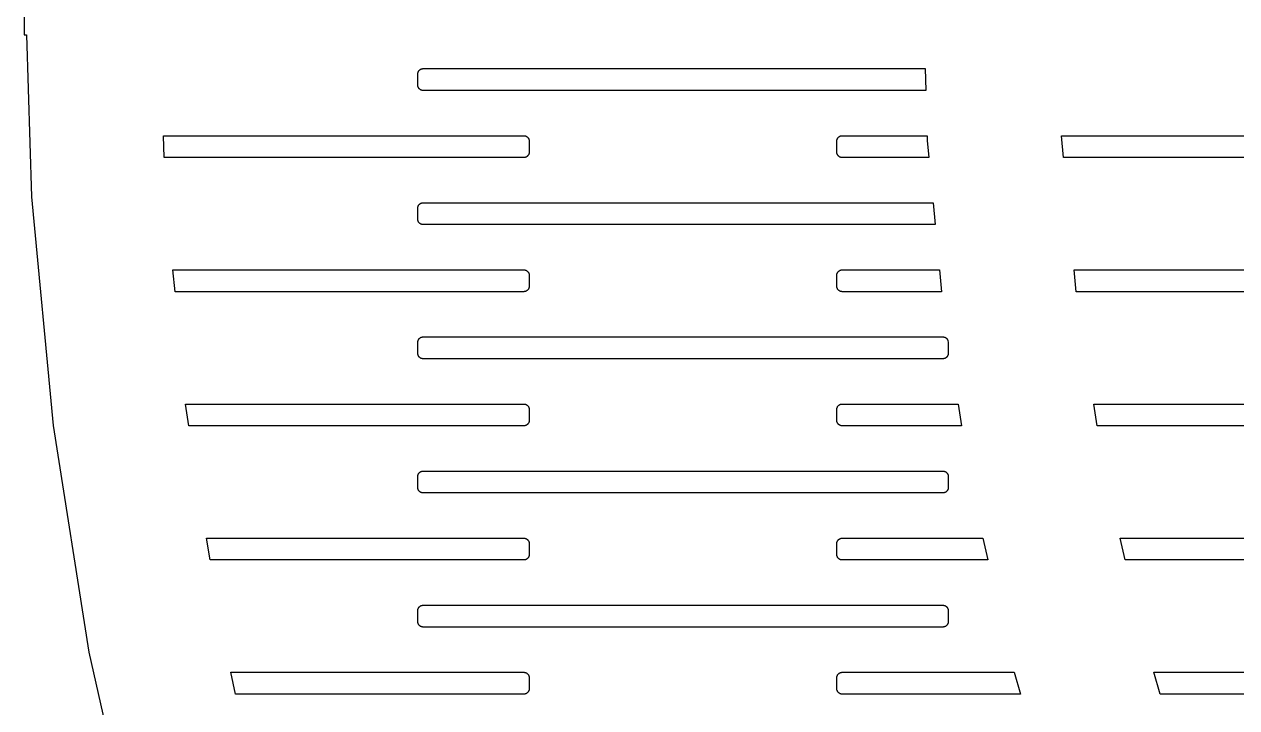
# Model space of a CAD drawing. Header units: metres. Extents: x -218 to 218, y -218 to 218.
# Drawn here: x -217.8 to -145.5, y -44.1 to -3.4 of the extents above; entities that cross this region are included whole.
import ezdxf

# ---------------------------------------------------------------- set-up
doc = ezdxf.new("R2010")
doc.units = ezdxf.units.M

msp = doc.modelspace()

# ---------------------------------------------------------------- linework, layer by layer
for p, q in [((-217.797, 4), (-217.797, -4)), ((-217.797, -4), (-217.671, -4)), ((-217.671, -4), (-217.367, -13.6756)), ((-194.322, -6.32678), (-194.32, -6.30646)), ((-194.322, -6.3472), (-194.322, -6.32678)), ((-194.322, -6.99719), (-194.322, -6.3472)), ((-194.32, -6.30646), (-194.316, -6.2863)), ((-194.316, -6.2863), (-194.312, -6.26637)), ((-194.312, -6.26637), (-194.306, -6.24677)), ((-194.306, -6.24677), (-194.299, -6.22755)), ((-194.299, -6.22755), (-194.291, -6.20882)), ((-194.291, -6.20882), (-194.282, -6.19063)), ((-194.282, -6.19063), (-194.272, -6.17305)), ((-194.272, -6.17305), (-194.26, -6.15616)), ((-194.26, -6.15616), (-194.248, -6.14003)), ((-194.248, -6.14003), (-194.234, -6.12471)), ((-194.234, -6.12471), (-194.22, -6.11028)), ((-194.22, -6.11028), (-194.204, -6.09677)), ((-194.204, -6.09677), (-194.188, -6.08426)), ((-194.188, -6.08426), (-194.171, -6.07278)), ((-194.171, -6.07278), (-194.154, -6.06239)), ((-194.154, -6.06239), (-194.136, -6.05313)), ((-194.136, -6.05313), (-194.117, -6.04501)), ((-194.117, -6.04501), (-194.098, -6.0381)), ((-194.098, -6.0381), (-194.078, -6.03241)), ((-194.078, -6.03241), (-194.058, -6.02795)), ((-194.058, -6.02795), (-194.038, -6.02477)), ((-194.038, -6.02477), (-194.018, -6.02284)), ((-194.018, -6.02284), (-193.997, -6.0222)), ((-193.997, -6.0222), (-164.059, -6.0222)), ((-164.059, -6.0222), (-164.018, -7.32219)), ((-194.322, -7.01759), (-194.322, -6.99719)), ((-194.32, -7.03793), (-194.322, -7.01759)), ((-194.316, -7.05809), (-194.32, -7.03793)), ((-194.312, -7.07802), (-194.316, -7.05809)), ((-194.306, -7.09763), (-194.312, -7.07802)), ((-194.299, -7.11684), (-194.306, -7.09763)), ((-194.291, -7.13557), (-194.299, -7.11684)), ((-194.282, -7.15376), (-194.291, -7.13557)), ((-194.272, -7.17134), (-194.282, -7.15376)), ((-194.26, -7.18822), (-194.272, -7.17134)), ((-194.248, -7.20436), (-194.26, -7.18822)), ((-194.234, -7.21967), (-194.248, -7.20436)), ((-194.22, -7.23412), (-194.234, -7.21967)), ((-194.204, -7.2476), (-194.22, -7.23412)), ((-194.188, -7.26012), (-194.204, -7.2476)), ((-194.171, -7.27161), (-194.188, -7.26012)), ((-194.154, -7.282), (-194.171, -7.27161)), ((-194.136, -7.29126), (-194.154, -7.282)), ((-194.117, -7.29938), (-194.136, -7.29126)), ((-194.098, -7.30629), (-194.117, -7.29938)), ((-194.078, -7.31198), (-194.098, -7.30629)), ((-194.058, -7.31644), (-194.078, -7.31198)), ((-194.038, -7.31963), (-194.058, -7.31644)), ((-194.018, -7.32155), (-194.038, -7.31963)), ((-193.997, -7.32219), (-194.018, -7.32155)), ((-164.018, -7.32219), (-193.997, -7.32219)), ((-209.441, -11.3222), (-209.482, -10.0222)), ((-209.482, -10.0222), (-187.997, -10.0222)), ((-187.997, -10.0222), (-187.977, -10.0228)), ((-187.977, -10.0228), (-187.956, -10.0248)), ((-187.956, -10.0248), (-187.936, -10.028)), ((-187.936, -10.028), (-187.916, -10.0324)), ((-187.916, -10.0324), (-187.897, -10.0381)), ((-187.897, -10.0381), (-187.878, -10.045)), ((-187.878, -10.045), (-187.859, -10.0531)), ((-187.859, -10.0531), (-187.841, -10.0624)), ((-187.841, -10.0624), (-187.823, -10.0728)), ((-187.823, -10.0728), (-187.806, -10.0843)), ((-187.806, -10.0843), (-187.79, -10.0968)), ((-187.79, -10.0968), (-187.775, -10.1103)), ((-187.775, -10.1103), (-187.76, -10.1247)), ((-187.76, -10.1247), (-187.747, -10.14)), ((-169.248, -10.14), (-169.234, -10.1247)), ((-169.234, -10.1247), (-169.22, -10.1103)), ((-169.22, -10.1103), (-169.204, -10.0968)), ((-169.204, -10.0968), (-169.188, -10.0843)), ((-169.188, -10.0843), (-169.171, -10.0728)), ((-169.171, -10.0728), (-169.154, -10.0624)), ((-169.154, -10.0624), (-169.136, -10.0531)), ((-169.136, -10.0531), (-169.117, -10.045)), ((-169.117, -10.045), (-169.098, -10.0381)), ((-169.098, -10.0381), (-169.078, -10.0324)), ((-169.078, -10.0324), (-169.058, -10.028)), ((-169.058, -10.028), (-169.038, -10.0248)), ((-169.038, -10.0248), (-169.018, -10.0228)), ((-169.018, -10.0228), (-168.997, -10.0222)), ((-168.997, -10.0222), (-163.933, -10.0222)), ((-163.933, -10.0222), (-163.924, -10.3132)), ((-155.797, -11.3222), (-155.92, -10.0222)), ((-155.92, -10.0222), (-137.997, -10.0222)), ((-187.747, -10.14), (-187.734, -10.1562)), ((-187.734, -10.1562), (-187.723, -10.173)), ((-187.723, -10.173), (-187.712, -10.1906)), ((-187.712, -10.1906), (-187.703, -10.2088)), ((-187.703, -10.2088), (-187.695, -10.2276)), ((-187.695, -10.2276), (-187.688, -10.2468)), ((-187.688, -10.2468), (-187.682, -10.2664)), ((-187.682, -10.2664), (-187.678, -10.2863)), ((-187.678, -10.2863), (-187.675, -10.3065)), ((-187.675, -10.3065), (-187.673, -10.3268)), ((-187.673, -10.3268), (-187.672, -10.3472)), ((-187.672, -10.3472), (-187.672, -10.9972)), ((-169.322, -10.3268), (-169.32, -10.3065)), ((-169.322, -10.3472), (-169.322, -10.3268)), ((-169.322, -10.9972), (-169.322, -10.3472)), ((-169.32, -10.3065), (-169.316, -10.2863)), ((-169.316, -10.2863), (-169.312, -10.2664)), ((-169.312, -10.2664), (-169.306, -10.2468)), ((-169.306, -10.2468), (-169.299, -10.2276)), ((-169.299, -10.2276), (-169.291, -10.2088)), ((-169.291, -10.2088), (-169.282, -10.1906)), ((-169.282, -10.1906), (-169.272, -10.173)), ((-169.272, -10.173), (-169.26, -10.1562)), ((-169.26, -10.1562), (-169.248, -10.14)), ((-163.924, -10.3132), (-163.828, -11.3222)), ((-187.997, -11.3222), (-209.441, -11.3222)), ((-187.977, -11.3215), (-187.997, -11.3222)), ((-187.956, -11.3196), (-187.977, -11.3215)), ((-187.936, -11.3164), (-187.956, -11.3196)), ((-187.916, -11.312), (-187.936, -11.3164)), ((-187.897, -11.3063), (-187.916, -11.312)), ((-187.878, -11.2994), (-187.897, -11.3063)), ((-187.859, -11.2913), (-187.878, -11.2994)), ((-187.841, -11.282), (-187.859, -11.2913)), ((-187.823, -11.2716), (-187.841, -11.282)), ((-187.806, -11.2601), (-187.823, -11.2716)), ((-187.79, -11.2476), (-187.806, -11.2601)), ((-187.775, -11.2341), (-187.79, -11.2476)), ((-187.76, -11.2197), (-187.775, -11.2341)), ((-187.747, -11.2044), (-187.76, -11.2197)), ((-187.734, -11.1882), (-187.747, -11.2044)), ((-187.723, -11.1713), (-187.734, -11.1882)), ((-187.712, -11.1538), (-187.723, -11.1713)), ((-187.703, -11.1356), (-187.712, -11.1538)), ((-187.695, -11.1168), (-187.703, -11.1356)), ((-187.688, -11.0976), (-187.695, -11.1168)), ((-187.682, -11.078), (-187.688, -11.0976)), ((-187.678, -11.0581), (-187.682, -11.078)), ((-187.675, -11.0379), (-187.678, -11.0581)), ((-187.673, -11.0176), (-187.675, -11.0379)), ((-187.672, -10.9972), (-187.673, -11.0176)), ((-169.322, -11.0176), (-169.322, -10.9972)), ((-169.32, -11.0379), (-169.322, -11.0176)), ((-169.316, -11.0581), (-169.32, -11.0379)), ((-169.312, -11.078), (-169.316, -11.0581)), ((-169.306, -11.0976), (-169.312, -11.078)), ((-169.299, -11.1168), (-169.306, -11.0976)), ((-169.291, -11.1356), (-169.299, -11.1168)), ((-169.282, -11.1538), (-169.291, -11.1356)), ((-169.272, -11.1713), (-169.282, -11.1538)), ((-169.26, -11.1882), (-169.272, -11.1713)), ((-169.248, -11.2044), (-169.26, -11.1882)), ((-169.234, -11.2197), (-169.248, -11.2044)), ((-169.22, -11.2341), (-169.234, -11.2197)), ((-169.204, -11.2476), (-169.22, -11.2341)), ((-169.188, -11.2601), (-169.204, -11.2476)), ((-169.171, -11.2716), (-169.188, -11.2601)), ((-169.154, -11.282), (-169.171, -11.2716)), ((-169.136, -11.2913), (-169.154, -11.282)), ((-169.117, -11.2994), (-169.136, -11.2913)), ((-169.098, -11.3063), (-169.117, -11.2994)), ((-169.078, -11.312), (-169.098, -11.3063)), ((-169.058, -11.3164), (-169.078, -11.312)), ((-169.038, -11.3196), (-169.058, -11.3164)), ((-169.018, -11.3215), (-169.038, -11.3196)), ((-168.997, -11.3222), (-169.018, -11.3215)), ((-163.828, -11.3222), (-168.997, -11.3222)), ((-137.997, -11.3222), (-155.797, -11.3222)), ((-217.367, -13.6756), (-216.08, -27.2972)), ((-194.322, -14.3268), (-194.32, -14.3065)), ((-194.322, -14.3472), (-194.322, -14.3268)), ((-194.322, -14.9972), (-194.322, -14.3472)), ((-194.32, -14.3065), (-194.316, -14.2863)), ((-194.316, -14.2863), (-194.312, -14.2664)), ((-194.312, -14.2664), (-194.306, -14.2468)), ((-194.306, -14.2468), (-194.299, -14.2276)), ((-194.299, -14.2276), (-194.291, -14.2088)), ((-194.291, -14.2088), (-194.282, -14.1906)), ((-194.282, -14.1906), (-194.272, -14.173)), ((-194.272, -14.173), (-194.26, -14.1562)), ((-194.26, -14.1562), (-194.248, -14.14)), ((-194.248, -14.14), (-194.234, -14.1247)), ((-194.234, -14.1247), (-194.22, -14.1103)), ((-194.22, -14.1103), (-194.204, -14.0968)), ((-194.204, -14.0968), (-194.188, -14.0843)), ((-194.188, -14.0843), (-194.171, -14.0728)), ((-194.171, -14.0728), (-194.154, -14.0624)), ((-194.154, -14.0624), (-194.136, -14.0531)), ((-194.136, -14.0531), (-194.117, -14.045)), ((-194.117, -14.045), (-194.098, -14.0381)), ((-194.098, -14.0381), (-194.078, -14.0324)), ((-194.078, -14.0324), (-194.058, -14.028)), ((-194.058, -14.028), (-194.038, -14.0248)), ((-194.038, -14.0248), (-194.018, -14.0228)), ((-194.018, -14.0228), (-193.997, -14.0222)), ((-193.997, -14.0222), (-163.573, -14.0222)), ((-163.573, -14.0222), (-163.45, -15.3222)), ((-194.322, -15.0176), (-194.322, -14.9972)), ((-194.32, -15.0379), (-194.322, -15.0176)), ((-194.316, -15.0581), (-194.32, -15.0379)), ((-194.312, -15.078), (-194.316, -15.0581)), ((-194.306, -15.0976), (-194.312, -15.078)), ((-194.299, -15.1168), (-194.306, -15.0976)), ((-194.291, -15.1356), (-194.299, -15.1168)), ((-194.282, -15.1538), (-194.291, -15.1356)), ((-194.272, -15.1713), (-194.282, -15.1538)), ((-194.26, -15.1882), (-194.272, -15.1713)), ((-194.248, -15.2044), (-194.26, -15.1882)), ((-194.234, -15.2197), (-194.248, -15.2044)), ((-194.22, -15.2341), (-194.234, -15.2197)), ((-194.204, -15.2476), (-194.22, -15.2341)), ((-194.188, -15.2601), (-194.204, -15.2476)), ((-194.171, -15.2716), (-194.188, -15.2601)), ((-194.154, -15.282), (-194.171, -15.2716)), ((-194.136, -15.2913), (-194.154, -15.282)), ((-194.117, -15.2994), (-194.136, -15.2913)), ((-194.098, -15.3063), (-194.117, -15.2994)), ((-194.078, -15.312), (-194.098, -15.3063)), ((-194.058, -15.3164), (-194.078, -15.312)), ((-194.038, -15.3196), (-194.058, -15.3164)), ((-194.018, -15.3215), (-194.038, -15.3196)), ((-193.997, -15.3222), (-194.018, -15.3215)), ((-163.45, -15.3222), (-193.997, -15.3222)), ((-208.802, -19.3222), (-208.925, -18.0222)), ((-208.925, -18.0222), (-187.997, -18.0222)), ((-187.997, -18.0222), (-187.977, -18.0228)), ((-187.977, -18.0228), (-187.956, -18.0248)), ((-187.956, -18.0248), (-187.936, -18.028)), ((-187.936, -18.028), (-187.916, -18.0324)), ((-187.916, -18.0324), (-187.897, -18.0381)), ((-187.897, -18.0381), (-187.878, -18.045)), ((-187.878, -18.045), (-187.859, -18.0531)), ((-187.859, -18.0531), (-187.841, -18.0624)), ((-187.841, -18.0624), (-187.823, -18.0728)), ((-187.823, -18.0728), (-187.806, -18.0843)), ((-169.188, -18.0843), (-169.171, -18.0728)), ((-169.171, -18.0728), (-169.154, -18.0624)), ((-169.154, -18.0624), (-169.136, -18.0531)), ((-169.136, -18.0531), (-169.117, -18.045)), ((-169.117, -18.045), (-169.098, -18.0381)), ((-169.098, -18.0381), (-169.078, -18.0324)), ((-169.078, -18.0324), (-169.058, -18.028)), ((-169.058, -18.028), (-169.038, -18.0248)), ((-169.038, -18.0248), (-169.018, -18.0228)), ((-169.018, -18.0228), (-168.997, -18.0222)), ((-168.997, -18.0222), (-163.195, -18.0222)), ((-163.195, -18.0222), (-163.072, -19.3222)), ((-155.04, -19.3222), (-155.163, -18.0222)), ((-155.163, -18.0222), (-137.997, -18.0222)), ((-187.806, -18.0843), (-187.79, -18.0968)), ((-187.79, -18.0968), (-187.775, -18.1103)), ((-187.775, -18.1103), (-187.76, -18.1247)), ((-187.76, -18.1247), (-187.747, -18.14)), ((-187.747, -18.14), (-187.734, -18.1562)), ((-187.734, -18.1562), (-187.723, -18.173)), ((-187.723, -18.173), (-187.712, -18.1906)), ((-187.712, -18.1906), (-187.703, -18.2088)), ((-187.703, -18.2088), (-187.695, -18.2276)), ((-187.695, -18.2276), (-187.688, -18.2468)), ((-187.688, -18.2468), (-187.682, -18.2664)), ((-187.682, -18.2664), (-187.678, -18.2863)), ((-187.678, -18.2863), (-187.675, -18.3065)), ((-187.675, -18.3065), (-187.673, -18.3268)), ((-187.673, -18.3268), (-187.672, -18.3472)), ((-187.672, -18.3472), (-187.672, -18.9972)), ((-169.322, -18.3268), (-169.32, -18.3065)), ((-169.322, -18.3472), (-169.322, -18.3268)), ((-169.322, -18.9972), (-169.322, -18.3472)), ((-169.32, -18.3065), (-169.316, -18.2863)), ((-169.316, -18.2863), (-169.312, -18.2664)), ((-169.312, -18.2664), (-169.306, -18.2468)), ((-169.306, -18.2468), (-169.299, -18.2276)), ((-169.299, -18.2276), (-169.291, -18.2088)), ((-169.291, -18.2088), (-169.282, -18.1906)), ((-169.282, -18.1906), (-169.272, -18.173)), ((-169.272, -18.173), (-169.26, -18.1562)), ((-169.26, -18.1562), (-169.248, -18.14)), ((-169.248, -18.14), (-169.234, -18.1247)), ((-169.234, -18.1247), (-169.22, -18.1103)), ((-169.22, -18.1103), (-169.204, -18.0968)), ((-169.204, -18.0968), (-169.188, -18.0843)), ((-187.997, -19.3222), (-208.802, -19.3222)), ((-187.977, -19.3215), (-187.997, -19.3222)), ((-187.956, -19.3196), (-187.977, -19.3215)), ((-187.936, -19.3164), (-187.956, -19.3196)), ((-187.916, -19.312), (-187.936, -19.3164)), ((-187.897, -19.3063), (-187.916, -19.312)), ((-187.878, -19.2994), (-187.897, -19.3063)), ((-187.859, -19.2913), (-187.878, -19.2994)), ((-187.841, -19.282), (-187.859, -19.2913)), ((-187.823, -19.2716), (-187.841, -19.282)), ((-187.806, -19.2601), (-187.823, -19.2716)), ((-187.79, -19.2476), (-187.806, -19.2601)), ((-187.775, -19.2341), (-187.79, -19.2476)), ((-187.76, -19.2197), (-187.775, -19.2341)), ((-187.747, -19.2044), (-187.76, -19.2197)), ((-187.734, -19.1882), (-187.747, -19.2044)), ((-187.723, -19.1713), (-187.734, -19.1882)), ((-187.712, -19.1538), (-187.723, -19.1713)), ((-187.703, -19.1356), (-187.712, -19.1538)), ((-187.695, -19.1168), (-187.703, -19.1356)), ((-187.688, -19.0976), (-187.695, -19.1168)), ((-187.682, -19.078), (-187.688, -19.0976)), ((-187.678, -19.0581), (-187.682, -19.078)), ((-187.675, -19.0379), (-187.678, -19.0581)), ((-187.673, -19.0176), (-187.675, -19.0379)), ((-187.672, -18.9972), (-187.673, -19.0176)), ((-169.322, -19.0176), (-169.322, -18.9972)), ((-169.32, -19.0379), (-169.322, -19.0176)), ((-169.316, -19.0581), (-169.32, -19.0379)), ((-169.312, -19.078), (-169.316, -19.0581)), ((-169.306, -19.0976), (-169.312, -19.078)), ((-169.299, -19.1168), (-169.306, -19.0976)), ((-169.291, -19.1356), (-169.299, -19.1168)), ((-169.282, -19.1538), (-169.291, -19.1356)), ((-169.272, -19.1713), (-169.282, -19.1538)), ((-169.26, -19.1882), (-169.272, -19.1713)), ((-169.248, -19.2044), (-169.26, -19.1882)), ((-169.234, -19.2197), (-169.248, -19.2044)), ((-169.22, -19.2341), (-169.234, -19.2197)), ((-169.204, -19.2476), (-169.22, -19.2341)), ((-169.188, -19.2601), (-169.204, -19.2476)), ((-169.171, -19.2716), (-169.188, -19.2601)), ((-169.154, -19.282), (-169.171, -19.2716)), ((-169.136, -19.2913), (-169.154, -19.282)), ((-169.117, -19.2994), (-169.136, -19.2913)), ((-169.098, -19.3063), (-169.117, -19.2994)), ((-169.078, -19.312), (-169.098, -19.3063)), ((-169.058, -19.3164), (-169.078, -19.312)), ((-169.038, -19.3196), (-169.058, -19.3164)), ((-169.018, -19.3215), (-169.038, -19.3196)), ((-168.997, -19.3222), (-169.018, -19.3215)), ((-163.072, -19.3222), (-168.997, -19.3222)), ((-137.997, -19.3222), (-155.04, -19.3222)), ((-194.322, -22.3268), (-194.32, -22.3065)), ((-194.322, -22.3472), (-194.322, -22.3268)), ((-194.322, -22.9972), (-194.322, -22.3472)), ((-194.32, -22.3065), (-194.316, -22.2863)), ((-194.316, -22.2863), (-194.312, -22.2664)), ((-194.312, -22.2664), (-194.306, -22.2468)), ((-194.306, -22.2468), (-194.299, -22.2276)), ((-194.299, -22.2276), (-194.291, -22.2088)), ((-194.291, -22.2088), (-194.282, -22.1906)), ((-194.282, -22.1906), (-194.272, -22.173)), ((-194.272, -22.173), (-194.26, -22.1562)), ((-194.26, -22.1562), (-194.248, -22.14)), ((-194.248, -22.14), (-194.234, -22.1247)), ((-194.234, -22.1247), (-194.22, -22.1103)), ((-194.22, -22.1103), (-194.204, -22.0968)), ((-194.204, -22.0968), (-194.188, -22.0843)), ((-194.188, -22.0843), (-194.171, -22.0728)), ((-194.171, -22.0728), (-194.154, -22.0624)), ((-194.154, -22.0624), (-194.136, -22.0531)), ((-194.136, -22.0531), (-194.117, -22.045)), ((-194.117, -22.045), (-194.098, -22.0381)), ((-194.098, -22.0381), (-194.078, -22.0324)), ((-194.078, -22.0324), (-194.058, -22.028)), ((-194.058, -22.028), (-194.038, -22.0248)), ((-194.038, -22.0248), (-194.018, -22.0228)), ((-194.018, -22.0228), (-193.997, -22.0222)), ((-193.997, -22.0222), (-162.997, -22.0222)), ((-162.997, -22.0222), (-162.977, -22.0228)), ((-162.977, -22.0228), (-162.956, -22.0248)), ((-162.956, -22.0248), (-162.936, -22.028)), ((-162.936, -22.028), (-162.916, -22.0324)), ((-162.916, -22.0324), (-162.897, -22.0381)), ((-162.897, -22.0381), (-162.878, -22.045)), ((-162.878, -22.045), (-162.859, -22.0531)), ((-162.859, -22.0531), (-162.841, -22.0624)), ((-162.841, -22.0624), (-162.823, -22.0728)), ((-162.823, -22.0728), (-162.806, -22.0843)), ((-162.806, -22.0843), (-162.79, -22.0968)), ((-162.79, -22.0968), (-162.775, -22.1103)), ((-162.775, -22.1103), (-162.76, -22.1247)), ((-162.76, -22.1247), (-162.747, -22.14)), ((-162.747, -22.14), (-162.734, -22.1562)), ((-162.734, -22.1562), (-162.723, -22.173)), ((-162.723, -22.173), (-162.712, -22.1906)), ((-162.712, -22.1906), (-162.703, -22.2088)), ((-162.703, -22.2088), (-162.695, -22.2276)), ((-162.695, -22.2276), (-162.691, -22.239)), ((-162.691, -22.239), (-162.672, -22.3571)), ((-162.672, -22.3571), (-162.672, -22.9972)), ((-194.322, -23.0176), (-194.322, -22.9972)), ((-194.32, -23.0379), (-194.322, -23.0176)), ((-194.316, -23.0581), (-194.32, -23.0379)), ((-194.312, -23.078), (-194.316, -23.0581)), ((-194.306, -23.0976), (-194.312, -23.078)), ((-194.299, -23.1168), (-194.306, -23.0976)), ((-194.291, -23.1356), (-194.299, -23.1168)), ((-194.282, -23.1538), (-194.291, -23.1356)), ((-162.703, -23.1356), (-162.712, -23.1538)), ((-162.695, -23.1168), (-162.703, -23.1356)), ((-162.688, -23.0976), (-162.695, -23.1168)), ((-162.682, -23.078), (-162.688, -23.0976)), ((-162.678, -23.0581), (-162.682, -23.078)), ((-162.675, -23.0379), (-162.678, -23.0581)), ((-162.673, -23.0176), (-162.675, -23.0379)), ((-162.672, -22.9972), (-162.673, -23.0176)), ((-194.272, -23.1713), (-194.282, -23.1538)), ((-194.26, -23.1882), (-194.272, -23.1713)), ((-194.248, -23.2044), (-194.26, -23.1882)), ((-194.234, -23.2197), (-194.248, -23.2044)), ((-194.22, -23.2341), (-194.234, -23.2197)), ((-194.204, -23.2476), (-194.22, -23.2341)), ((-194.188, -23.2601), (-194.204, -23.2476)), ((-194.171, -23.2716), (-194.188, -23.2601)), ((-194.154, -23.282), (-194.171, -23.2716)), ((-194.136, -23.2913), (-194.154, -23.282)), ((-194.117, -23.2994), (-194.136, -23.2913)), ((-194.098, -23.3063), (-194.117, -23.2994)), ((-194.078, -23.312), (-194.098, -23.3063)), ((-194.058, -23.3164), (-194.078, -23.312)), ((-194.038, -23.3196), (-194.058, -23.3164)), ((-194.018, -23.3215), (-194.038, -23.3196)), ((-193.997, -23.3222), (-194.018, -23.3215)), ((-162.997, -23.3222), (-193.997, -23.3222)), ((-162.977, -23.3215), (-162.997, -23.3222)), ((-162.956, -23.3196), (-162.977, -23.3215)), ((-162.936, -23.3164), (-162.956, -23.3196)), ((-162.916, -23.312), (-162.936, -23.3164)), ((-162.897, -23.3063), (-162.916, -23.312)), ((-162.878, -23.2994), (-162.897, -23.3063)), ((-162.859, -23.2913), (-162.878, -23.2994)), ((-162.841, -23.282), (-162.859, -23.2913)), ((-162.823, -23.2716), (-162.841, -23.282)), ((-162.806, -23.2601), (-162.823, -23.2716)), ((-162.79, -23.2476), (-162.806, -23.2601)), ((-162.775, -23.2341), (-162.79, -23.2476)), ((-162.76, -23.2197), (-162.775, -23.2341)), ((-162.747, -23.2044), (-162.76, -23.2197)), ((-162.734, -23.1882), (-162.747, -23.2044)), ((-162.723, -23.1713), (-162.734, -23.1882)), ((-162.712, -23.1538), (-162.723, -23.1713)), ((-208.143, -26.2946), (-208.169, -26.0222)), ((-208.169, -26.0222), (-187.997, -26.0222)), ((-187.997, -26.0222), (-187.977, -26.0228)), ((-187.977, -26.0228), (-187.956, -26.0248)), ((-187.956, -26.0248), (-187.936, -26.028)), ((-187.936, -26.028), (-187.916, -26.0324)), ((-187.916, -26.0324), (-187.897, -26.0381)), ((-187.897, -26.0381), (-187.878, -26.045)), ((-169.117, -26.045), (-169.098, -26.0381)), ((-169.098, -26.0381), (-169.078, -26.0324)), ((-169.078, -26.0324), (-169.058, -26.028)), ((-169.058, -26.028), (-169.038, -26.0248)), ((-169.038, -26.0248), (-169.018, -26.0228)), ((-169.018, -26.0228), (-168.997, -26.0222)), ((-168.997, -26.0222), (-162.092, -26.0222)), ((-162.092, -26.0222), (-161.886, -27.3222)), ((-153.79, -27.3222), (-153.996, -26.0222)), ((-153.996, -26.0222), (-137.997, -26.0222)), ((-207.98, -27.3222), (-208.143, -26.2946)), ((-187.878, -26.045), (-187.859, -26.0531)), ((-187.859, -26.0531), (-187.841, -26.0624)), ((-187.841, -26.0624), (-187.823, -26.0728)), ((-187.823, -26.0728), (-187.806, -26.0843)), ((-187.806, -26.0843), (-187.79, -26.0968)), ((-187.79, -26.0968), (-187.775, -26.1103)), ((-187.775, -26.1103), (-187.76, -26.1247)), ((-187.76, -26.1247), (-187.747, -26.14)), ((-187.747, -26.14), (-187.734, -26.1562)), ((-187.734, -26.1562), (-187.723, -26.173)), ((-187.723, -26.173), (-187.712, -26.1906)), ((-187.712, -26.1906), (-187.703, -26.2088)), ((-187.703, -26.2088), (-187.695, -26.2276)), ((-187.695, -26.2276), (-187.688, -26.2468)), ((-187.688, -26.2468), (-187.682, -26.2664)), ((-187.682, -26.2664), (-187.678, -26.2863)), ((-187.678, -26.2863), (-187.675, -26.3065)), ((-187.675, -26.3065), (-187.673, -26.3268)), ((-187.673, -26.3268), (-187.672, -26.3472)), ((-187.672, -26.3472), (-187.672, -26.9972)), ((-169.322, -26.3268), (-169.32, -26.3065)), ((-169.322, -26.3472), (-169.322, -26.3268)), ((-169.322, -26.9972), (-169.322, -26.3472)), ((-169.32, -26.3065), (-169.316, -26.2863)), ((-169.316, -26.2863), (-169.312, -26.2664)), ((-169.312, -26.2664), (-169.306, -26.2468)), ((-169.306, -26.2468), (-169.299, -26.2276)), ((-169.299, -26.2276), (-169.291, -26.2088)), ((-169.291, -26.2088), (-169.282, -26.1906)), ((-169.282, -26.1906), (-169.272, -26.173)), ((-169.272, -26.173), (-169.26, -26.1562)), ((-169.26, -26.1562), (-169.248, -26.14)), ((-169.248, -26.14), (-169.234, -26.1247)), ((-169.234, -26.1247), (-169.22, -26.1103)), ((-169.22, -26.1103), (-169.204, -26.0968)), ((-169.204, -26.0968), (-169.188, -26.0843)), ((-169.188, -26.0843), (-169.171, -26.0728)), ((-169.171, -26.0728), (-169.154, -26.0624)), ((-169.154, -26.0624), (-169.136, -26.0531)), ((-169.136, -26.0531), (-169.117, -26.045)), ((-216.08, -27.2972), (-213.939, -40.8111)), ((-187.997, -27.3222), (-207.98, -27.3222)), ((-187.977, -27.3215), (-187.997, -27.3222)), ((-187.956, -27.3196), (-187.977, -27.3215)), ((-187.936, -27.3164), (-187.956, -27.3196)), ((-187.916, -27.312), (-187.936, -27.3164)), ((-187.897, -27.3063), (-187.916, -27.312)), ((-187.878, -27.2994), (-187.897, -27.3063)), ((-187.859, -27.2913), (-187.878, -27.2994)), ((-187.841, -27.282), (-187.859, -27.2913)), ((-187.823, -27.2716), (-187.841, -27.282)), ((-187.806, -27.2601), (-187.823, -27.2716)), ((-187.79, -27.2476), (-187.806, -27.2601)), ((-187.775, -27.2341), (-187.79, -27.2476)), ((-187.76, -27.2197), (-187.775, -27.2341)), ((-187.747, -27.2044), (-187.76, -27.2197)), ((-187.734, -27.1882), (-187.747, -27.2044)), ((-187.723, -27.1713), (-187.734, -27.1882)), ((-187.712, -27.1538), (-187.723, -27.1713)), ((-187.703, -27.1356), (-187.712, -27.1538)), ((-187.695, -27.1168), (-187.703, -27.1356)), ((-187.688, -27.0976), (-187.695, -27.1168)), ((-187.682, -27.078), (-187.688, -27.0976)), ((-187.678, -27.0581), (-187.682, -27.078)), ((-187.675, -27.0379), (-187.678, -27.0581)), ((-187.673, -27.0176), (-187.675, -27.0379)), ((-187.672, -26.9972), (-187.673, -27.0176)), ((-169.322, -27.0176), (-169.322, -26.9972)), ((-169.32, -27.0379), (-169.322, -27.0176)), ((-169.316, -27.0581), (-169.32, -27.0379)), ((-169.312, -27.078), (-169.316, -27.0581)), ((-169.306, -27.0976), (-169.312, -27.078)), ((-169.299, -27.1168), (-169.306, -27.0976)), ((-169.291, -27.1356), (-169.299, -27.1168)), ((-169.282, -27.1538), (-169.291, -27.1356)), ((-169.272, -27.1713), (-169.282, -27.1538)), ((-169.26, -27.1882), (-169.272, -27.1713)), ((-169.248, -27.2044), (-169.26, -27.1882)), ((-169.234, -27.2197), (-169.248, -27.2044)), ((-169.22, -27.2341), (-169.234, -27.2197)), ((-169.204, -27.2476), (-169.22, -27.2341)), ((-169.188, -27.2601), (-169.204, -27.2476)), ((-169.171, -27.2716), (-169.188, -27.2601)), ((-169.154, -27.282), (-169.171, -27.2716)), ((-169.136, -27.2913), (-169.154, -27.282)), ((-169.117, -27.2994), (-169.136, -27.2913)), ((-169.098, -27.3063), (-169.117, -27.2994)), ((-169.078, -27.312), (-169.098, -27.3063)), ((-169.058, -27.3164), (-169.078, -27.312)), ((-169.038, -27.3196), (-169.058, -27.3164)), ((-169.018, -27.3215), (-169.038, -27.3196)), ((-168.997, -27.3222), (-169.018, -27.3215)), ((-161.886, -27.3222), (-168.997, -27.3222)), ((-137.997, -27.3222), (-153.79, -27.3222)), ((-194.322, -30.3268), (-194.32, -30.3065)), ((-194.322, -30.3472), (-194.322, -30.3268)), ((-194.322, -30.9972), (-194.322, -30.3472)), ((-194.32, -30.3065), (-194.316, -30.2863)), ((-194.316, -30.2863), (-194.312, -30.2664)), ((-194.312, -30.2664), (-194.306, -30.2468)), ((-194.306, -30.2468), (-194.299, -30.2276)), ((-194.299, -30.2276), (-194.291, -30.2088)), ((-194.291, -30.2088), (-194.282, -30.1906)), ((-194.282, -30.1906), (-194.272, -30.173)), ((-194.272, -30.173), (-194.26, -30.1562)), ((-194.26, -30.1562), (-194.248, -30.14)), ((-194.248, -30.14), (-194.234, -30.1247)), ((-194.234, -30.1247), (-194.22, -30.1103)), ((-194.22, -30.1103), (-194.204, -30.0968)), ((-194.204, -30.0968), (-194.188, -30.0843)), ((-194.188, -30.0843), (-194.171, -30.0728)), ((-194.171, -30.0728), (-194.154, -30.0624)), ((-194.154, -30.0624), (-194.136, -30.0531)), ((-194.136, -30.0531), (-194.117, -30.045)), ((-194.117, -30.045), (-194.098, -30.0381)), ((-194.098, -30.0381), (-194.078, -30.0324)), ((-194.078, -30.0324), (-194.058, -30.028)), ((-194.058, -30.028), (-194.038, -30.0248)), ((-194.038, -30.0248), (-194.018, -30.0228)), ((-194.018, -30.0228), (-193.997, -30.0222)), ((-193.997, -30.0222), (-162.997, -30.0222)), ((-162.997, -30.0222), (-162.977, -30.0228)), ((-162.977, -30.0228), (-162.956, -30.0248)), ((-162.956, -30.0248), (-162.936, -30.028)), ((-162.936, -30.028), (-162.916, -30.0324)), ((-162.916, -30.0324), (-162.897, -30.0381)), ((-162.897, -30.0381), (-162.878, -30.045)), ((-162.878, -30.045), (-162.859, -30.0531)), ((-162.859, -30.0531), (-162.841, -30.0624)), ((-162.841, -30.0624), (-162.823, -30.0728)), ((-162.823, -30.0728), (-162.806, -30.0843)), ((-162.806, -30.0843), (-162.79, -30.0968)), ((-162.79, -30.0968), (-162.775, -30.1103)), ((-162.775, -30.1103), (-162.76, -30.1247)), ((-162.76, -30.1247), (-162.747, -30.14)), ((-162.747, -30.14), (-162.734, -30.1562)), ((-162.734, -30.1562), (-162.723, -30.173)), ((-162.723, -30.173), (-162.712, -30.1906)), ((-162.712, -30.1906), (-162.703, -30.2088)), ((-162.703, -30.2088), (-162.695, -30.2276)), ((-162.695, -30.2276), (-162.688, -30.2468)), ((-162.688, -30.2468), (-162.682, -30.2664)), ((-162.682, -30.2664), (-162.678, -30.2863)), ((-162.678, -30.2863), (-162.675, -30.3065)), ((-162.675, -30.3065), (-162.673, -30.3268)), ((-162.673, -30.3268), (-162.672, -30.3472)), ((-162.672, -30.3472), (-162.672, -30.9972)), ((-194.322, -31.0176), (-194.322, -30.9972)), ((-194.32, -31.0379), (-194.322, -31.0176)), ((-194.316, -31.0581), (-194.32, -31.0379)), ((-194.312, -31.078), (-194.316, -31.0581)), ((-194.306, -31.0976), (-194.312, -31.078)), ((-194.299, -31.1168), (-194.306, -31.0976)), ((-162.688, -31.0976), (-162.695, -31.1168)), ((-162.682, -31.078), (-162.688, -31.0976)), ((-162.678, -31.0581), (-162.682, -31.078)), ((-162.675, -31.0379), (-162.678, -31.0581)), ((-162.673, -31.0176), (-162.675, -31.0379)), ((-162.672, -30.9972), (-162.673, -31.0176)), ((-194.291, -31.1356), (-194.299, -31.1168)), ((-194.282, -31.1538), (-194.291, -31.1356)), ((-194.272, -31.1713), (-194.282, -31.1538)), ((-194.26, -31.1882), (-194.272, -31.1713)), ((-194.248, -31.2044), (-194.26, -31.1882)), ((-194.234, -31.2197), (-194.248, -31.2044)), ((-194.22, -31.2341), (-194.234, -31.2197)), ((-194.204, -31.2476), (-194.22, -31.2341)), ((-194.188, -31.2601), (-194.204, -31.2476)), ((-194.171, -31.2716), (-194.188, -31.2601)), ((-194.154, -31.282), (-194.171, -31.2716)), ((-194.136, -31.2913), (-194.154, -31.282)), ((-194.117, -31.2994), (-194.136, -31.2913)), ((-194.098, -31.3063), (-194.117, -31.2994)), ((-194.078, -31.312), (-194.098, -31.3063)), ((-194.058, -31.3164), (-194.078, -31.312)), ((-194.038, -31.3196), (-194.058, -31.3164)), ((-194.018, -31.3215), (-194.038, -31.3196)), ((-193.997, -31.3222), (-194.018, -31.3215)), ((-162.997, -31.3222), (-193.997, -31.3222)), ((-162.977, -31.3215), (-162.997, -31.3222)), ((-162.956, -31.3196), (-162.977, -31.3215)), ((-162.936, -31.3164), (-162.956, -31.3196)), ((-162.916, -31.312), (-162.936, -31.3164)), ((-162.897, -31.3063), (-162.916, -31.312)), ((-162.878, -31.2994), (-162.897, -31.3063)), ((-162.859, -31.2913), (-162.878, -31.2994)), ((-162.841, -31.282), (-162.859, -31.2913)), ((-162.823, -31.2716), (-162.841, -31.282)), ((-162.806, -31.2601), (-162.823, -31.2716)), ((-162.79, -31.2476), (-162.806, -31.2601)), ((-162.775, -31.2341), (-162.79, -31.2476)), ((-162.76, -31.2197), (-162.775, -31.2341)), ((-162.747, -31.2044), (-162.76, -31.2197)), ((-162.734, -31.1882), (-162.747, -31.2044)), ((-162.723, -31.1713), (-162.734, -31.1882)), ((-162.712, -31.1538), (-162.723, -31.1713)), ((-162.703, -31.1356), (-162.712, -31.1538)), ((-162.695, -31.1168), (-162.703, -31.1356)), ((-206.713, -35.3222), (-206.919, -34.0222)), ((-206.919, -34.0222), (-187.997, -34.0222)), ((-187.997, -34.0222), (-187.977, -34.0228)), ((-187.977, -34.0228), (-187.956, -34.0248)), ((-187.956, -34.0248), (-187.936, -34.028)), ((-187.936, -34.028), (-187.916, -34.0324)), ((-187.916, -34.0324), (-187.897, -34.0381)), ((-187.897, -34.0381), (-187.878, -34.045)), ((-187.878, -34.045), (-187.859, -34.0531)), ((-187.859, -34.0531), (-187.841, -34.0624)), ((-187.841, -34.0624), (-187.823, -34.0728)), ((-187.823, -34.0728), (-187.806, -34.0843)), ((-187.806, -34.0843), (-187.79, -34.0968)), ((-187.79, -34.0968), (-187.775, -34.1103)), ((-187.775, -34.1103), (-187.76, -34.1247)), ((-187.76, -34.1247), (-187.747, -34.14)), ((-187.747, -34.14), (-187.734, -34.1562)), ((-187.734, -34.1562), (-187.723, -34.173)), ((-187.723, -34.173), (-187.712, -34.1906)), ((-187.712, -34.1906), (-187.703, -34.2088)), ((-187.703, -34.2088), (-187.695, -34.2276)), ((-187.695, -34.2276), (-187.688, -34.2468)), ((-187.688, -34.2468), (-187.682, -34.2664)), ((-187.682, -34.2664), (-187.678, -34.2863)), ((-187.678, -34.2863), (-187.675, -34.3065)), ((-187.675, -34.3065), (-187.673, -34.3268)), ((-187.673, -34.3268), (-187.672, -34.3472)), ((-187.672, -34.3472), (-187.672, -34.9972)), ((-169.322, -34.3268), (-169.32, -34.3065)), ((-169.322, -34.3472), (-169.322, -34.3268)), ((-169.322, -34.9972), (-169.322, -34.3472)), ((-169.32, -34.3065), (-169.316, -34.2863)), ((-169.316, -34.2863), (-169.312, -34.2664)), ((-169.312, -34.2664), (-169.306, -34.2468)), ((-169.306, -34.2468), (-169.299, -34.2276)), ((-169.299, -34.2276), (-169.291, -34.2088)), ((-169.291, -34.2088), (-169.282, -34.1906)), ((-169.282, -34.1906), (-169.272, -34.173)), ((-169.272, -34.173), (-169.26, -34.1562)), ((-169.26, -34.1562), (-169.248, -34.14)), ((-169.248, -34.14), (-169.234, -34.1247)), ((-169.234, -34.1247), (-169.22, -34.1103)), ((-169.22, -34.1103), (-169.204, -34.0968)), ((-169.204, -34.0968), (-169.188, -34.0843)), ((-169.188, -34.0843), (-169.171, -34.0728)), ((-169.171, -34.0728), (-169.154, -34.0624)), ((-169.154, -34.0624), (-169.136, -34.0531)), ((-169.136, -34.0531), (-169.117, -34.045)), ((-169.117, -34.045), (-169.098, -34.0381)), ((-169.098, -34.0381), (-169.078, -34.0324)), ((-169.078, -34.0324), (-169.058, -34.028)), ((-169.058, -34.028), (-169.038, -34.0248)), ((-169.038, -34.0248), (-169.018, -34.0228)), ((-169.018, -34.0228), (-168.997, -34.0222)), ((-168.997, -34.0222), (-160.613, -34.0222)), ((-160.613, -34.0222), (-160.323, -35.3222)), ((-152.129, -35.3222), (-152.42, -34.0222)), ((-152.42, -34.0222), (-137.997, -34.0222)), ((-187.997, -35.3222), (-206.713, -35.3222)), ((-187.977, -35.3215), (-187.997, -35.3222)), ((-187.956, -35.3196), (-187.977, -35.3215)), ((-187.936, -35.3164), (-187.956, -35.3196)), ((-187.916, -35.312), (-187.936, -35.3164)), ((-187.897, -35.3063), (-187.916, -35.312)), ((-187.878, -35.2994), (-187.897, -35.3063)), ((-187.859, -35.2913), (-187.878, -35.2994)), ((-187.841, -35.282), (-187.859, -35.2913)), ((-187.823, -35.2716), (-187.841, -35.282)), ((-187.806, -35.2601), (-187.823, -35.2716)), ((-187.79, -35.2476), (-187.806, -35.2601)), ((-187.775, -35.2341), (-187.79, -35.2476)), ((-187.76, -35.2197), (-187.775, -35.2341)), ((-187.747, -35.2044), (-187.76, -35.2197)), ((-187.734, -35.1882), (-187.747, -35.2044)), ((-187.723, -35.1713), (-187.734, -35.1882)), ((-187.712, -35.1538), (-187.723, -35.1713)), ((-187.703, -35.1356), (-187.712, -35.1538)), ((-187.695, -35.1168), (-187.703, -35.1356)), ((-187.688, -35.0976), (-187.695, -35.1168)), ((-187.682, -35.078), (-187.688, -35.0976)), ((-187.678, -35.0581), (-187.682, -35.078)), ((-187.675, -35.0379), (-187.678, -35.0581)), ((-187.673, -35.0176), (-187.675, -35.0379)), ((-187.672, -34.9972), (-187.673, -35.0176)), ((-169.322, -35.0176), (-169.322, -34.9972)), ((-169.32, -35.0379), (-169.322, -35.0176)), ((-169.316, -35.0581), (-169.32, -35.0379)), ((-169.312, -35.078), (-169.316, -35.0581)), ((-169.306, -35.0976), (-169.312, -35.078)), ((-169.299, -35.1168), (-169.306, -35.0976)), ((-169.291, -35.1356), (-169.299, -35.1168)), ((-169.282, -35.1538), (-169.291, -35.1356)), ((-169.272, -35.1713), (-169.282, -35.1538)), ((-169.26, -35.1882), (-169.272, -35.1713)), ((-169.248, -35.2044), (-169.26, -35.1882)), ((-169.234, -35.2197), (-169.248, -35.2044)), ((-169.22, -35.2341), (-169.234, -35.2197)), ((-169.204, -35.2476), (-169.22, -35.2341)), ((-169.188, -35.2601), (-169.204, -35.2476)), ((-169.171, -35.2716), (-169.188, -35.2601)), ((-169.154, -35.282), (-169.171, -35.2716)), ((-169.136, -35.2913), (-169.154, -35.282)), ((-169.117, -35.2994), (-169.136, -35.2913)), ((-169.098, -35.3063), (-169.117, -35.2994)), ((-169.078, -35.312), (-169.098, -35.3063)), ((-169.058, -35.3164), (-169.078, -35.312)), ((-169.038, -35.3196), (-169.058, -35.3164)), ((-169.018, -35.3215), (-169.038, -35.3196)), ((-168.997, -35.3222), (-169.018, -35.3215)), ((-160.323, -35.3222), (-168.997, -35.3222)), ((-137.997, -35.3222), (-152.129, -35.3222)), ((-194.322, -38.3268), (-194.32, -38.3065)), ((-194.322, -38.3472), (-194.322, -38.3268)), ((-194.32, -38.3065), (-194.316, -38.2863)), ((-194.316, -38.2863), (-194.312, -38.2664)), ((-194.312, -38.2664), (-194.306, -38.2468)), ((-194.306, -38.2468), (-194.299, -38.2276)), ((-194.299, -38.2276), (-194.291, -38.2088)), ((-194.291, -38.2088), (-194.282, -38.1906)), ((-194.282, -38.1906), (-194.272, -38.173)), ((-194.272, -38.173), (-194.26, -38.1562)), ((-194.26, -38.1562), (-194.248, -38.14)), ((-194.248, -38.14), (-194.234, -38.1247)), ((-194.234, -38.1247), (-194.22, -38.1103)), ((-194.22, -38.1103), (-194.204, -38.0968)), ((-194.204, -38.0968), (-194.188, -38.0843)), ((-194.188, -38.0843), (-194.171, -38.0728)), ((-194.171, -38.0728), (-194.154, -38.0624)), ((-194.154, -38.0624), (-194.136, -38.0531)), ((-194.136, -38.0531), (-194.117, -38.045)), ((-194.117, -38.045), (-194.098, -38.0381)), ((-194.098, -38.0381), (-194.078, -38.0324)), ((-194.078, -38.0324), (-194.058, -38.028)), ((-194.058, -38.028), (-194.038, -38.0248)), ((-194.038, -38.0248), (-194.018, -38.0228)), ((-194.018, -38.0228), (-193.997, -38.0222)), ((-193.997, -38.0222), (-162.997, -38.0222)), ((-162.997, -38.0222), (-162.977, -38.0228)), ((-162.977, -38.0228), (-162.956, -38.0248)), ((-162.956, -38.0248), (-162.936, -38.028)), ((-162.936, -38.028), (-162.916, -38.0324)), ((-162.916, -38.0324), (-162.897, -38.0381)), ((-162.897, -38.0381), (-162.878, -38.045)), ((-162.878, -38.045), (-162.859, -38.0531)), ((-162.859, -38.0531), (-162.841, -38.0624)), ((-162.841, -38.0624), (-162.823, -38.0728)), ((-162.823, -38.0728), (-162.806, -38.0843)), ((-162.806, -38.0843), (-162.79, -38.0968)), ((-162.79, -38.0968), (-162.775, -38.1103)), ((-162.775, -38.1103), (-162.76, -38.1247)), ((-162.76, -38.1247), (-162.747, -38.14)), ((-162.747, -38.14), (-162.734, -38.1562)), ((-162.734, -38.1562), (-162.723, -38.173)), ((-162.723, -38.173), (-162.712, -38.1906)), ((-162.712, -38.1906), (-162.703, -38.2088)), ((-162.703, -38.2088), (-162.695, -38.2276)), ((-162.695, -38.2276), (-162.688, -38.2468)), ((-162.688, -38.2468), (-162.682, -38.2664)), ((-162.682, -38.2664), (-162.678, -38.2863)), ((-162.678, -38.2863), (-162.675, -38.3065)), ((-162.675, -38.3065), (-162.673, -38.3268)), ((-162.673, -38.3268), (-162.672, -38.3472)), ((-194.322, -38.9972), (-194.322, -38.3472)), ((-194.322, -39.0176), (-194.322, -38.9972)), ((-194.32, -39.0379), (-194.322, -39.0176)), ((-194.316, -39.0581), (-194.32, -39.0379)), ((-194.312, -39.078), (-194.316, -39.0581)), ((-162.678, -39.0581), (-162.682, -39.078)), ((-162.675, -39.0379), (-162.678, -39.0581)), ((-162.673, -39.0176), (-162.675, -39.0379)), ((-162.672, -38.9972), (-162.673, -39.0176)), ((-162.672, -38.3472), (-162.672, -38.9972)), ((-194.306, -39.0976), (-194.312, -39.078)), ((-194.299, -39.1168), (-194.306, -39.0976)), ((-194.291, -39.1356), (-194.299, -39.1168)), ((-194.282, -39.1538), (-194.291, -39.1356)), ((-194.272, -39.1713), (-194.282, -39.1538)), ((-194.26, -39.1882), (-194.272, -39.1713)), ((-194.248, -39.2044), (-194.26, -39.1882)), ((-194.234, -39.2197), (-194.248, -39.2044)), ((-194.22, -39.2341), (-194.234, -39.2197)), ((-194.204, -39.2476), (-194.22, -39.2341)), ((-194.188, -39.2601), (-194.204, -39.2476)), ((-194.171, -39.2716), (-194.188, -39.2601)), ((-194.154, -39.282), (-194.171, -39.2716)), ((-194.136, -39.2913), (-194.154, -39.282)), ((-194.117, -39.2994), (-194.136, -39.2913)), ((-194.098, -39.3063), (-194.117, -39.2994)), ((-194.078, -39.312), (-194.098, -39.3063)), ((-194.058, -39.3164), (-194.078, -39.312)), ((-194.038, -39.3196), (-194.058, -39.3164)), ((-194.018, -39.3215), (-194.038, -39.3196)), ((-193.997, -39.3222), (-194.018, -39.3215)), ((-162.997, -39.3222), (-193.997, -39.3222)), ((-162.977, -39.3215), (-162.997, -39.3222)), ((-162.956, -39.3196), (-162.977, -39.3215)), ((-162.936, -39.3164), (-162.956, -39.3196)), ((-162.916, -39.312), (-162.936, -39.3164)), ((-162.897, -39.3063), (-162.916, -39.312)), ((-162.878, -39.2994), (-162.897, -39.3063)), ((-162.859, -39.2913), (-162.878, -39.2994)), ((-162.841, -39.282), (-162.859, -39.2913)), ((-162.823, -39.2716), (-162.841, -39.282)), ((-162.806, -39.2601), (-162.823, -39.2716)), ((-162.79, -39.2476), (-162.806, -39.2601)), ((-162.775, -39.2341), (-162.79, -39.2476)), ((-162.76, -39.2197), (-162.775, -39.2341)), ((-162.747, -39.2044), (-162.76, -39.2197)), ((-162.734, -39.1882), (-162.747, -39.2044)), ((-162.723, -39.1713), (-162.734, -39.1882)), ((-162.712, -39.1538), (-162.723, -39.1713)), ((-162.703, -39.1356), (-162.712, -39.1538)), ((-162.695, -39.1168), (-162.703, -39.1356)), ((-162.688, -39.0976), (-162.695, -39.1168)), ((-162.682, -39.078), (-162.688, -39.0976)), ((-213.939, -40.8111), (-210.955, -54.164)), ((-205.185, -43.3222), (-205.475, -42.0222)), ((-205.475, -42.0222), (-187.997, -42.0222)), ((-187.997, -42.0222), (-187.977, -42.0228)), ((-187.977, -42.0228), (-187.956, -42.0248)), ((-187.956, -42.0248), (-187.936, -42.028)), ((-187.936, -42.028), (-187.916, -42.0324)), ((-187.916, -42.0324), (-187.897, -42.0381)), ((-187.897, -42.0381), (-187.878, -42.045)), ((-187.878, -42.045), (-187.859, -42.0531)), ((-187.859, -42.0531), (-187.841, -42.0624)), ((-187.841, -42.0624), (-187.823, -42.0728)), ((-187.823, -42.0728), (-187.806, -42.0843)), ((-187.806, -42.0843), (-187.79, -42.0968)), ((-187.79, -42.0968), (-187.775, -42.1103)), ((-187.775, -42.1103), (-187.76, -42.1247)), ((-187.76, -42.1247), (-187.747, -42.14)), ((-187.747, -42.14), (-187.734, -42.1562)), ((-187.734, -42.1562), (-187.723, -42.173)), ((-187.723, -42.173), (-187.712, -42.1906)), ((-187.712, -42.1906), (-187.703, -42.2088)), ((-187.703, -42.2088), (-187.695, -42.2276)), ((-187.695, -42.2276), (-187.688, -42.2468)), ((-187.688, -42.2468), (-187.682, -42.2664)), ((-187.682, -42.2664), (-187.678, -42.2863)), ((-187.678, -42.2863), (-187.675, -42.3065)), ((-187.675, -42.3065), (-187.673, -42.3268)), ((-187.673, -42.3268), (-187.672, -42.3472)), ((-187.672, -42.3472), (-187.672, -42.9972)), ((-169.322, -42.3268), (-169.32, -42.3065)), ((-169.322, -42.3472), (-169.322, -42.3268)), ((-169.322, -42.9972), (-169.322, -42.3472)), ((-169.32, -42.3065), (-169.316, -42.2863)), ((-169.316, -42.2863), (-169.312, -42.2664)), ((-169.312, -42.2664), (-169.306, -42.2468)), ((-169.306, -42.2468), (-169.299, -42.2276)), ((-169.299, -42.2276), (-169.291, -42.2088)), ((-169.291, -42.2088), (-169.282, -42.1906)), ((-169.282, -42.1906), (-169.272, -42.173)), ((-169.272, -42.173), (-169.26, -42.1562)), ((-169.26, -42.1562), (-169.248, -42.14)), ((-169.248, -42.14), (-169.234, -42.1247)), ((-169.234, -42.1247), (-169.22, -42.1103)), ((-169.22, -42.1103), (-169.204, -42.0968)), ((-169.204, -42.0968), (-169.188, -42.0843)), ((-169.188, -42.0843), (-169.171, -42.0728)), ((-169.171, -42.0728), (-169.154, -42.0624)), ((-169.154, -42.0624), (-169.136, -42.0531)), ((-169.136, -42.0531), (-169.117, -42.045)), ((-169.117, -42.045), (-169.098, -42.0381)), ((-169.098, -42.0381), (-169.078, -42.0324)), ((-169.078, -42.0324), (-169.058, -42.028)), ((-169.058, -42.028), (-169.038, -42.0248)), ((-169.038, -42.0248), (-169.018, -42.0228)), ((-169.018, -42.0228), (-168.997, -42.0222)), ((-168.997, -42.0222), (-158.746, -42.0222)), ((-158.746, -42.0222), (-158.369, -43.3222)), ((-150.042, -43.3222), (-150.42, -42.0222)), ((-150.42, -42.0222), (-137.997, -42.0222)), ((-187.997, -43.3222), (-205.185, -43.3222)), ((-187.977, -43.3215), (-187.997, -43.3222)), ((-187.956, -43.3196), (-187.977, -43.3215)), ((-187.936, -43.3164), (-187.956, -43.3196)), ((-187.916, -43.312), (-187.936, -43.3164)), ((-187.897, -43.3063), (-187.916, -43.312)), ((-187.878, -43.2994), (-187.897, -43.3063)), ((-187.859, -43.2913), (-187.878, -43.2994)), ((-187.841, -43.282), (-187.859, -43.2913)), ((-187.823, -43.2716), (-187.841, -43.282)), ((-187.806, -43.2601), (-187.823, -43.2716)), ((-187.79, -43.2476), (-187.806, -43.2601)), ((-187.775, -43.2341), (-187.79, -43.2476)), ((-187.76, -43.2197), (-187.775, -43.2341)), ((-187.747, -43.2044), (-187.76, -43.2197)), ((-187.734, -43.1882), (-187.747, -43.2044)), ((-187.723, -43.1713), (-187.734, -43.1882)), ((-187.712, -43.1538), (-187.723, -43.1713)), ((-187.703, -43.1356), (-187.712, -43.1538)), ((-187.695, -43.1168), (-187.703, -43.1356)), ((-187.688, -43.0976), (-187.695, -43.1168)), ((-187.682, -43.078), (-187.688, -43.0976)), ((-187.678, -43.0581), (-187.682, -43.078)), ((-187.675, -43.0379), (-187.678, -43.0581)), ((-187.673, -43.0176), (-187.675, -43.0379)), ((-187.672, -42.9972), (-187.673, -43.0176)), ((-169.322, -43.0176), (-169.322, -42.9972)), ((-169.32, -43.0379), (-169.322, -43.0176)), ((-169.316, -43.0581), (-169.32, -43.0379)), ((-169.312, -43.078), (-169.316, -43.0581)), ((-169.306, -43.0976), (-169.312, -43.078)), ((-169.299, -43.1168), (-169.306, -43.0976)), ((-169.291, -43.1356), (-169.299, -43.1168)), ((-169.282, -43.1538), (-169.291, -43.1356)), ((-169.272, -43.1713), (-169.282, -43.1538)), ((-169.26, -43.1882), (-169.272, -43.1713)), ((-169.248, -43.2044), (-169.26, -43.1882)), ((-169.234, -43.2197), (-169.248, -43.2044)), ((-169.22, -43.2341), (-169.234, -43.2197)), ((-169.204, -43.2476), (-169.22, -43.2341)), ((-169.188, -43.2601), (-169.204, -43.2476)), ((-169.171, -43.2716), (-169.188, -43.2601)), ((-169.154, -43.282), (-169.171, -43.2716)), ((-169.136, -43.2913), (-169.154, -43.282)), ((-169.117, -43.2994), (-169.136, -43.2913)), ((-169.098, -43.3063), (-169.117, -43.2994)), ((-169.078, -43.312), (-169.098, -43.3063)), ((-169.058, -43.3164), (-169.078, -43.312)), ((-169.038, -43.3196), (-169.058, -43.3164)), ((-169.018, -43.3215), (-169.038, -43.3196)), ((-168.997, -43.3222), (-169.018, -43.3215)), ((-158.369, -43.3222), (-168.997, -43.3222)), ((-137.997, -43.3222), (-150.042, -43.3222))]:
    msp.add_line(p, q)

doc.saveas('drawing.dxf')
